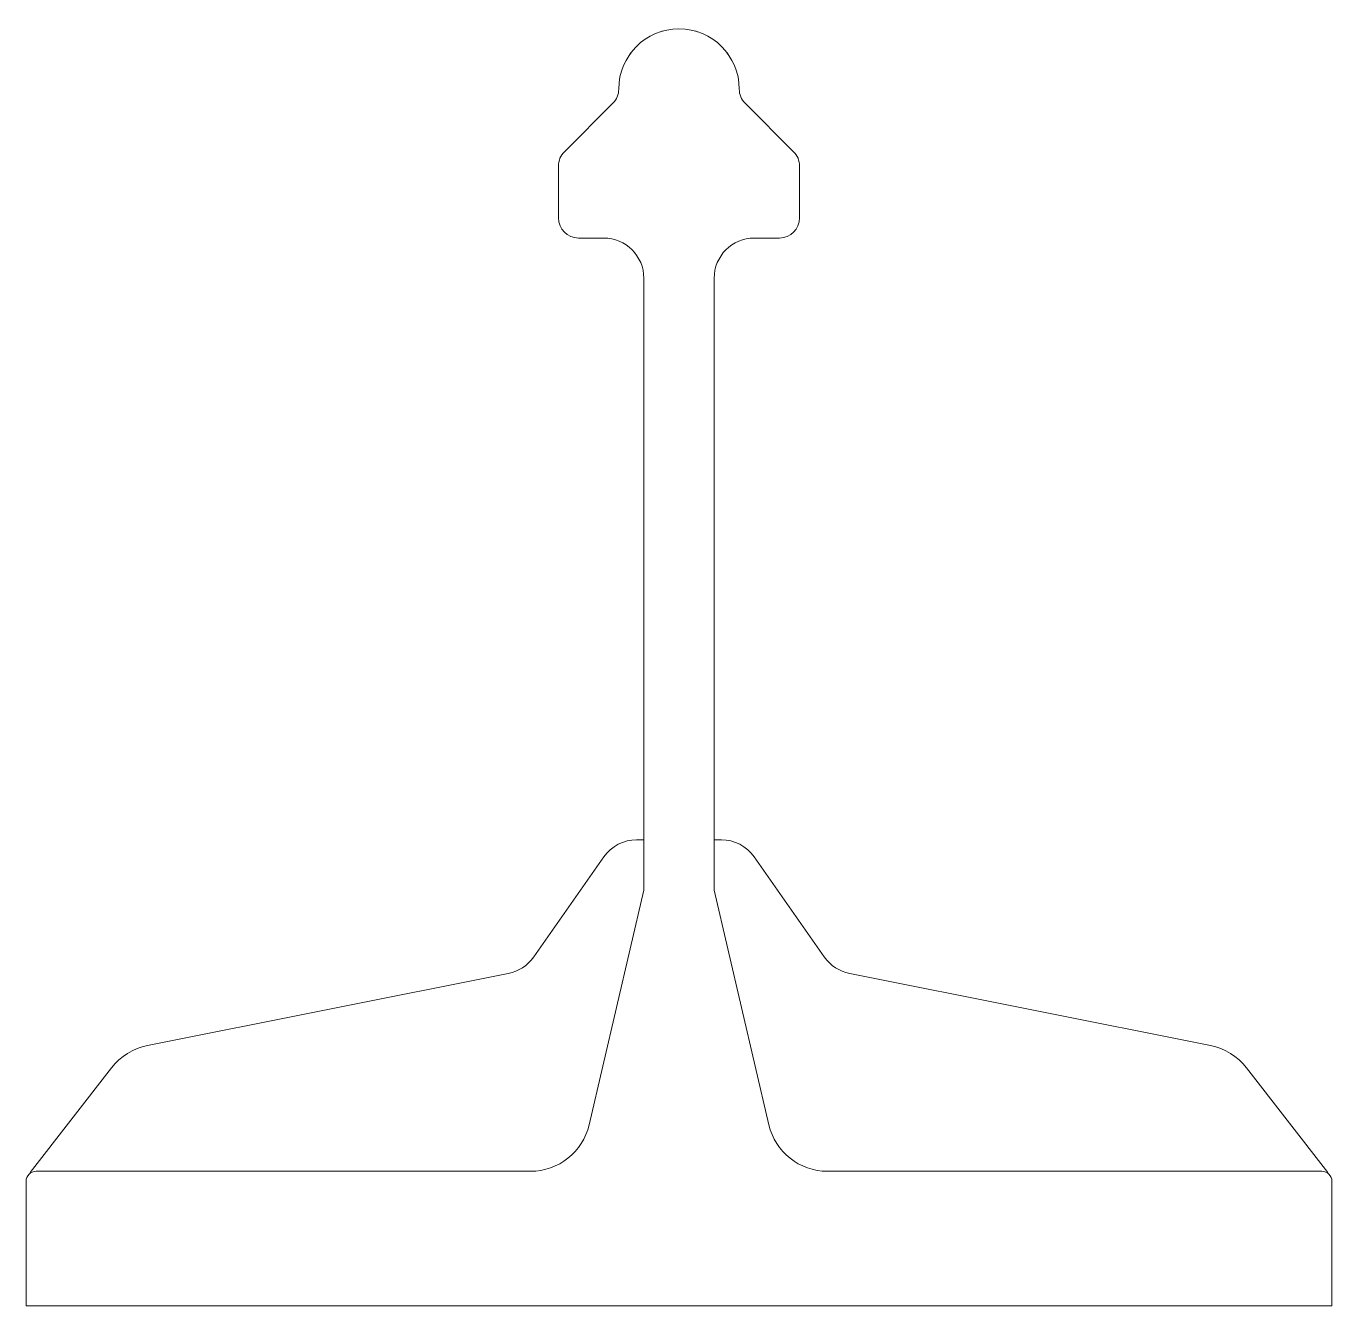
# Model space of a CAD drawing. Header units: metres. Extents: x -32.5 to 32.5, y 0 to 63.7.
import ezdxf

# ---------------------------------------------------------------- set-up
doc = ezdxf.new("R2010")
doc.units = ezdxf.units.M
doc.layers.add('A-DETL-GENF', color=92, linetype='Continuous', lineweight=18)

# ---------------------------------------------------------------- blocks, each defined once
blk = doc.blocks.new('47 Kalzip_kunststof-klip_ - E10-701322-00_0 Basismaterialen')
at = {"layer": 'A-DETL-GENF'}
for p, q in [((-3.293, 59.859), (-5.707, 57.445)), ((5.707, 57.445), (3.293, 59.859)), ((-6, 56.738), (-6, 54.152)), ((6, 54.152), (6, 56.738)), ((-5, 53.152), (-3.75, 53.152)), ((3.75, 53.152), (5, 53.152)), ((-1.75, 51.155), (-1.75, 20.693)), ((1.75, 20.693), (1.75, 51.152)), ((-1.75, 23.2), (-2.108, 23.2)), ((2.108, 23.2), (1.75, 23.2)), ((-3.746, 22.347), (-7.234, 17.367)), ((-3.746, 22.347), (-7.234, 17.367)), ((7.234, 17.367), (3.746, 22.347)), ((3.746, 22.347), (7.234, 17.367)), ((-1.75, 20.693), (-4.472, 9.019)), ((4.472, 9.019), (1.75, 20.693)), ((-8.5, 16.549), (-26.461, 12.958)), ((-8.5, 16.549), (-26.461, 12.958)), ((26.461, 12.958), (8.5, 16.549)), ((8.5, 16.549), (26.461, 12.958)), ((-28.245, 11.854), (-32.291, 6.633)), ((-28.245, 11.854), (-32.291, 6.633)), ((32.291, 6.633), (28.245, 11.854)), ((28.245, 11.854), (32.291, 6.633)), ((-32.353, 6.554), (-32.433, 6.45)), ((-32.353, 6.554), (-32.433, 6.45)), ((-7.394, 6.7), (-32, 6.7)), ((32, 6.7), (7.394, 6.7)), ((32.433, 6.45), (32.353, 6.554)), ((32.353, 6.554), (32.433, 6.45)), ((-32.5, 6.2), (-32.5, 0)), ((32.5, 0), (32.5, 6.2)), ((-32.5, 0), (32.5, 0))]:
    blk.add_line(p, q, dxfattribs=at)
for centre, radius, start, end in [((0, 60.566), 3, 360, 180), ((0, 60.566), 3, 105.07601, 108), ((0, 60.566), 3, 72, 74.92399), ((0, 60.566), 3, 142.31569, 145.43307), ((0, 60.566), 3, 34.56693, 37.68431), ((-4, 60.566), 1, 315, 0), ((4, 60.566), 1, 180, 225), ((-5, 56.738), 1, 135, 180), ((5, 56.738), 1, 360, 45), ((-5, 54.152), 1, 180, 270), ((5, 54.152), 1, 270, 0), ((-3.75, 51.152), 2, 0.08103, 90), ((-3.75, 51.152), 2, 0.08103, 90), ((3.75, 51.152), 2, 90, 180), ((3.75, 51.152), 2, 90, 180), ((-2.108, 21.2), 2, 90, 145.0002), ((-2.108, 21.2), 2, 90, 145.0002), ((2.108, 21.2), 2, 34.9998, 90), ((2.108, 21.2), 2, 34.9998, 90), ((-8.872, 18.514), 2, 280.72243, 325.0002), ((-8.872, 18.514), 2, 280.72243, 325.0002), ((8.872, 18.514), 2, 214.9998, 259.27757), ((8.872, 18.514), 2, 214.9998, 259.27757), ((-25.873, 10.016), 3, 101.30406, 142.22281), ((-25.873, 10.016), 3, 101.30406, 142.22281), ((25.873, 10.016), 3, 37.77719, 78.69594), ((25.873, 10.016), 3, 37.77719, 78.69594), ((-7.394, 9.7), 3, 270, 346.87399), ((-7.394, 9.7), 3, 270, 346.87399), ((7.394, 9.7), 3, 193.126, 270), ((7.394, 9.7), 3, 193.126, 270), ((-32, 6.2), 0.5, 90, 180), ((32, 6.2), 0.5, 0, 90)]:
    blk.add_arc(centre, radius, start, end, dxfattribs=at)

msp = doc.modelspace()

# ---------------------------------------------------------------- block references
msp.add_blockref('47 Kalzip_kunststof-klip_ - E10-701322-00_0 Basismaterialen', (0, 0))

doc.saveas('drawing.dxf')
